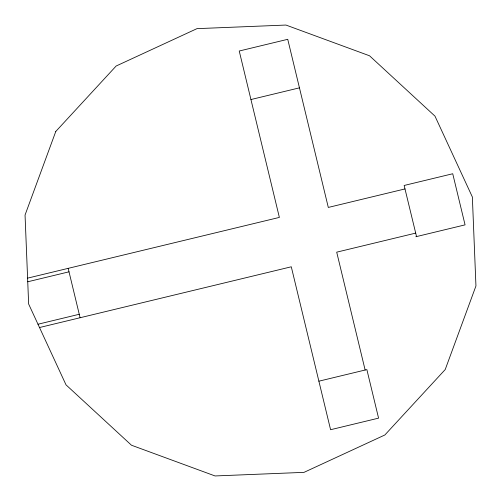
<?xml version="1.0" encoding="UTF-8"?>
<svg xmlns="http://www.w3.org/2000/svg" width="501" height="501" viewBox="0 0 501 501"><rect width="100%" height="100%" fill="white"/><g stroke="black" fill="none" stroke-linecap="round" stroke-linejoin="round"><path stroke-width="0.75" d="M250.938 99.542L299.454 87.844M27.599 278.143L279.37 217.409L239.234 51.014L287.743 39.31L328.305 207.433L405.04 188.921M27.743 281.775L69.013 271.824M37.988 324.228L79.258 314.271M415.698 233.109L336.703 252.166L365.135 370.026M39.51 327.529L291.288 266.789L330.591 429.714L378.574 418.141L366.87 369.606L318.88 381.186M415.811 236.748L465.066 224.868L452.735 173.747L404.144 185.47L416.538 236.572M68.18 268.354L80.091 317.74M55.78 131.469L25.05 215.048L28.645 304.019L66.013 384.849L131.469 445.22L215.048 475.95L304.019 472.355L384.849 434.987L445.22 369.531L475.95 285.952L472.355 196.981L434.987 116.151L369.531 55.78L285.952 25.05L196.981 28.645L116.151 66.013L55.78 131.469"/></g></svg>
